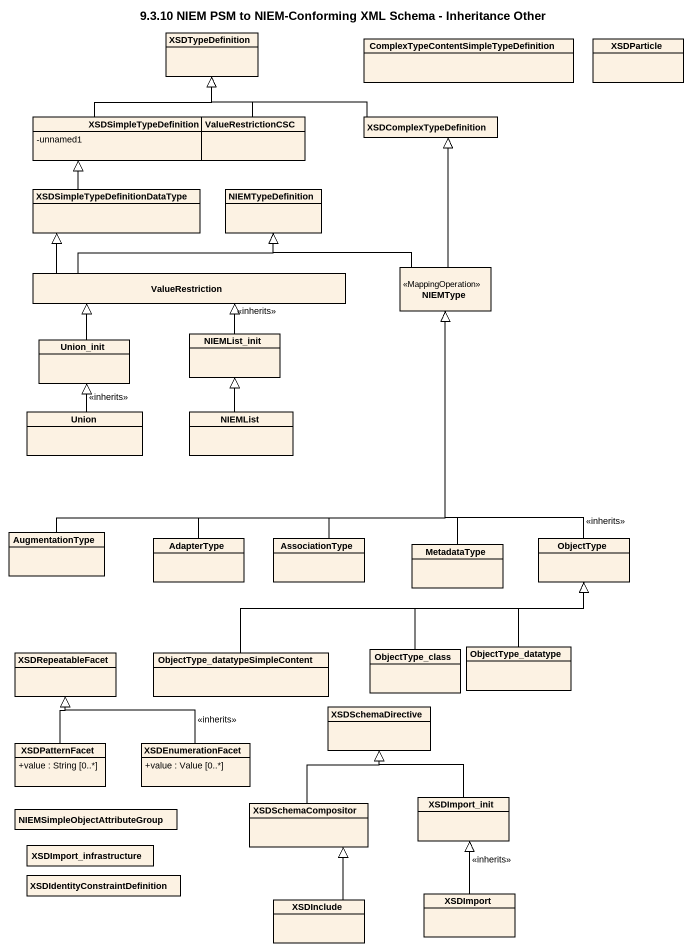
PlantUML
@startuml
title 9.3.10 NIEM PSM to NIEM-Conforming XML Schema - Inheritance Other
hide circle
hide empty members
skinparam classAttributeIconSize 0
class XSDTypeDefinition
class "ComplexTypeContentSimpleTypeDefinition" as ComplexTypeContentSimpleType
class XSDParticle
class XSDSimpleTypeDefinition {
  -unnamed1
}
class ValueRestrictionCSC
class XSDComplexTypeDefinition
class "XSDSimpleTypeDefinitionDataType" as XSDSimpleTypeDefinitionDataT
class NIEMTypeDefinition
class ValueRestriction
class NIEMType <<MappingOperation>>
class Union_init
class NIEMList_init
class Union
class NIEMList
class AugmentationType
class AdapterType
class AssociationType
class MetadataType
class ObjectType
class XSDRepeatableFacet
class "ObjectType_datatypeSimpleContent" as ObjectType_2
class ObjectType_class
class ObjectType_datatype
class XSDSchemaDirective
class XSDPatternFacet {
  +value : String [0..*]
}
class XSDEnumerationFacet {
  +value : Value [0..*]
}
class "NIEMSimpleObjectAttributeGroup" as NIEMSimpleObjectAttributeGro
class XSDSchemaCompositor
class XSDImport_init
class XSDImport_infrastructure
class "XSDIdentityConstraintDefinition" as XSDIdentityConstraintDefinit
class XSDInclude
class XSDImport
XSDSimpleTypeDefinition -up-|> XSDTypeDefinition
ValueRestrictionCSC -up-|> XSDTypeDefinition
XSDComplexTypeDefinition -left-|> XSDTypeDefinition
XSDSimpleTypeDefinitionDataT -up-|> XSDSimpleTypeDefinition
ValueRestriction -up-|> XSDSimpleTypeDefinitionDataT
ValueRestriction -up-|> NIEMTypeDefinition
NIEMType -up-|> XSDComplexTypeDefinition
NIEMType -left-|> NIEMTypeDefinition
Union_init -up-|> ValueRestriction
NIEMList_init -up-|> ValueRestriction : <<inherits>>
Union -up-|> Union_init : <<inherits>>
NIEMList -up-|> NIEMList_init
AugmentationType -up-|> NIEMType
AdapterType -up-|> NIEMType
AssociationType -up-|> NIEMType
MetadataType -up-|> NIEMType
ObjectType -up-|> NIEMType : <<inherits>>
ObjectType_2 -right-|> ObjectType
ObjectType_class -up-|> ObjectType
ObjectType_datatype -up-|> ObjectType
XSDPatternFacet -up-|> XSDRepeatableFacet
XSDEnumerationFacet -up-|> XSDRepeatableFacet : <<inherits>>
XSDSchemaCompositor -up-|> XSDSchemaDirective
XSDImport_init -up-|> XSDSchemaDirective
XSDInclude -up-|> XSDSchemaCompositor
XSDImport -up-|> XSDImport_init : <<inherits>>
@enduml
